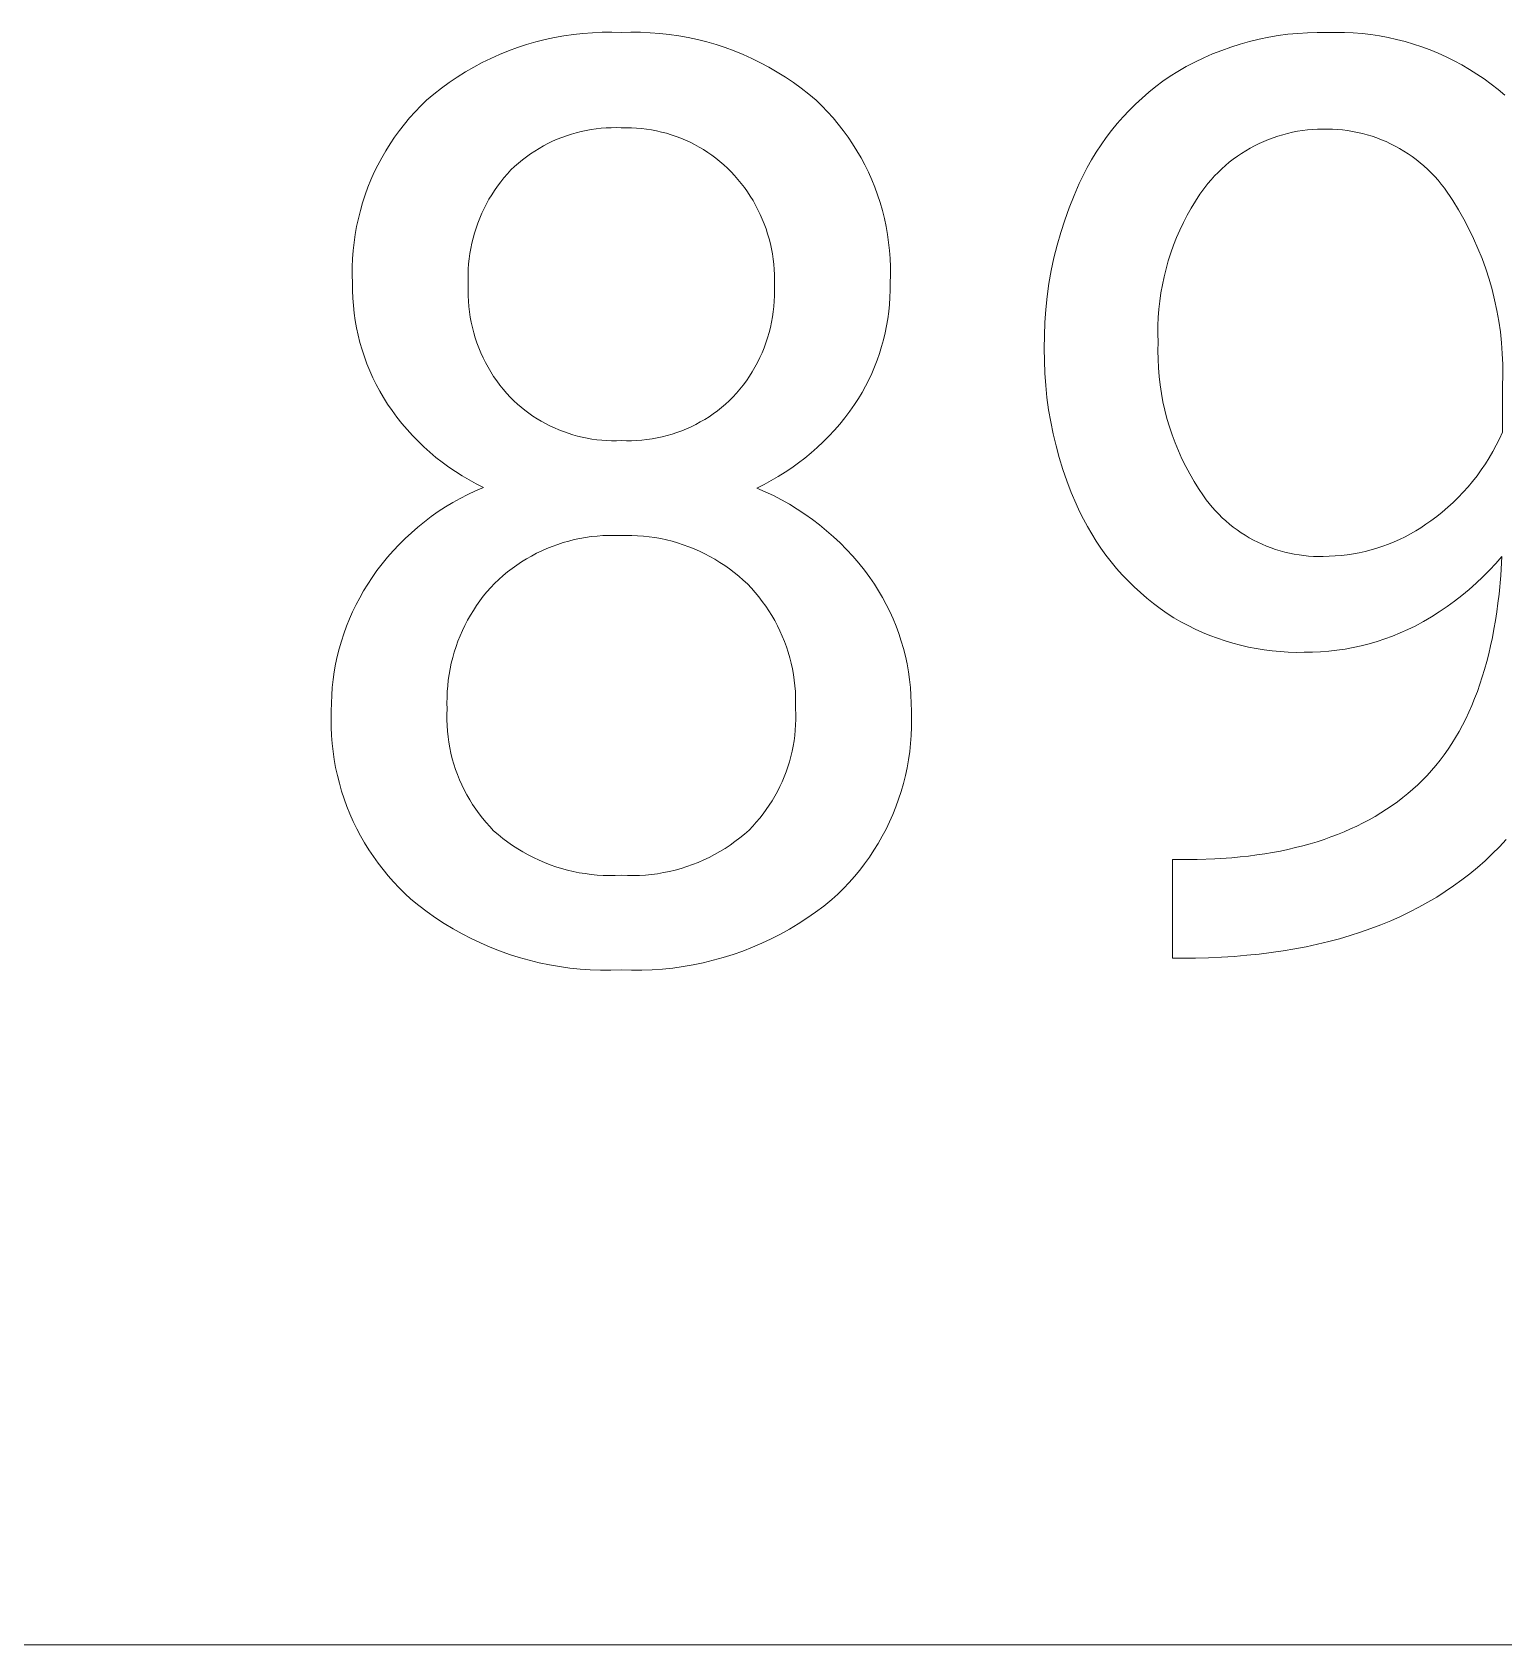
# Model space of a CAD drawing. Header units: millimetres. Extents: x 1383 to 4664, y -160 to 2132.
# Drawn here: x 4114.4 to 4164.6, y 23.5 to 78.4 of the extents above; entities that cross this region are included whole.
import ezdxf

# ---------------------------------------------------------------- set-up
doc = ezdxf.new("R2010")
doc.units = ezdxf.units.MM
doc.header["$MEASUREMENT"] = 0
doc.layers.add('Domyślny', color=7, linetype='Continuous', true_color=0x000000)

msp = doc.modelspace()

# ---------------------------------------------------------------- linework, layer by layer
at = {"layer": 'Domyślny', "color": 18, "lineweight": 15, "true_color": 0x000000}
for p, q in [((4131.279, 77.971), (4131.593, 78.062)), ((4131.593, 78.062), (4131.91, 78.142)), ((4131.91, 78.142), (4132.229, 78.211)), ((4132.229, 78.211), (4132.551, 78.269)), ((4132.551, 78.269), (4132.875, 78.316)), ((4132.875, 78.316), (4133.2, 78.352)), ((4133.2, 78.352), (4133.526, 78.376)), ((4133.526, 78.376), (4133.853, 78.389)), ((4133.853, 78.389), (4134.18, 78.391)), ((4134.18, 78.391), (4134.506, 78.381)), ((4134.506, 78.381), (4134.833, 78.39)), ((4134.833, 78.39), (4135.16, 78.388)), ((4135.16, 78.388), (4135.487, 78.375)), ((4135.487, 78.375), (4135.813, 78.351)), ((4135.813, 78.351), (4136.138, 78.315)), ((4136.138, 78.315), (4136.462, 78.268)), ((4136.462, 78.268), (4136.783, 78.21)), ((4136.783, 78.21), (4137.103, 78.141)), ((4137.103, 78.141), (4137.42, 78.06)), ((4137.42, 78.06), (4137.734, 77.969)), ((4155.268, 77.885), (4155.585, 77.986)), ((4155.585, 77.986), (4155.905, 78.075)), ((4155.905, 78.075), (4156.228, 78.153)), ((4156.228, 78.153), (4156.554, 78.22)), ((4156.554, 78.22), (4156.882, 78.275)), ((4156.882, 78.275), (4157.211, 78.32)), ((4157.211, 78.32), (4157.542, 78.352)), ((4157.542, 78.352), (4157.874, 78.373)), ((4157.874, 78.373), (4158.206, 78.383)), ((4158.206, 78.383), (4158.538, 78.381)), ((4158.538, 78.381), (4158.837, 78.387)), ((4158.837, 78.387), (4159.136, 78.384)), ((4159.136, 78.384), (4159.434, 78.37)), ((4159.434, 78.37), (4159.732, 78.345)), ((4159.732, 78.345), (4160.029, 78.311)), ((4160.029, 78.311), (4160.324, 78.266)), ((4160.324, 78.266), (4160.618, 78.212)), ((4160.618, 78.212), (4160.91, 78.147)), ((4160.91, 78.147), (4161.199, 78.072)), ((4161.199, 78.072), (4161.486, 77.987)), ((4161.486, 77.987), (4161.769, 77.893)), ((4129.766, 77.355), (4130.06, 77.499)), ((4130.06, 77.499), (4130.358, 77.633)), ((4130.358, 77.633), (4130.661, 77.756)), ((4130.661, 77.756), (4130.968, 77.869)), ((4130.968, 77.869), (4131.279, 77.971)), ((4137.734, 77.969), (4138.045, 77.867)), ((4138.045, 77.867), (4138.352, 77.755)), ((4138.352, 77.755), (4138.654, 77.631)), ((4138.654, 77.631), (4138.953, 77.498)), ((4138.953, 77.498), (4139.246, 77.354)), ((4154.042, 77.376), (4154.341, 77.519)), ((4154.341, 77.519), (4154.646, 77.652)), ((4154.646, 77.652), (4154.955, 77.774)), ((4154.955, 77.774), (4155.268, 77.885)), ((4161.769, 77.893), (4162.05, 77.789)), ((4162.05, 77.789), (4162.326, 77.675)), ((4162.326, 77.675), (4162.598, 77.552)), ((4162.598, 77.552), (4162.866, 77.419)), ((4128.918, 76.863), (4129.195, 77.037)), ((4129.195, 77.037), (4129.478, 77.201)), ((4129.478, 77.201), (4129.766, 77.355)), ((4139.246, 77.354), (4139.535, 77.2)), ((4139.535, 77.2), (4139.818, 77.036)), ((4139.818, 77.036), (4140.095, 76.862)), ((4152.953, 76.721), (4153.202, 76.894)), ((4153.202, 76.894), (4153.458, 77.059)), ((4153.458, 77.059), (4153.747, 77.223)), ((4153.747, 77.223), (4154.042, 77.376)), ((4162.866, 77.419), (4163.129, 77.278)), ((4163.129, 77.278), (4163.388, 77.127)), ((4163.388, 77.127), (4163.641, 76.968)), ((4163.641, 76.968), (4163.888, 76.8)), ((4128.125, 76.286), (4128.382, 76.487)), ((4128.382, 76.487), (4128.647, 76.68)), ((4128.647, 76.68), (4128.918, 76.863)), ((4140.095, 76.862), (4140.366, 76.679)), ((4140.366, 76.679), (4140.63, 76.487)), ((4140.63, 76.487), (4140.888, 76.286)), ((4152.243, 76.151), (4152.473, 76.35)), ((4152.473, 76.35), (4152.71, 76.54)), ((4152.71, 76.54), (4152.953, 76.721)), ((4163.888, 76.8), (4164.129, 76.624)), ((4164.129, 76.624), (4164.364, 76.44)), ((4164.364, 76.44), (4164.593, 76.247)), ((4127.483, 75.682), (4127.675, 75.882)), ((4127.675, 75.882), (4127.874, 76.075)), ((4127.874, 76.075), (4128.125, 76.286)), ((4140.888, 76.286), (4141.139, 76.075)), ((4141.139, 76.075), (4141.338, 75.883)), ((4141.338, 75.883), (4141.531, 75.683)), ((4151.804, 75.731), (4152.02, 75.945)), ((4152.02, 75.945), (4152.243, 76.151)), ((4126.95, 75.044), (4127.12, 75.263)), ((4127.12, 75.263), (4127.298, 75.476)), ((4127.298, 75.476), (4127.483, 75.682)), ((4141.531, 75.683), (4141.716, 75.477)), ((4141.716, 75.477), (4141.895, 75.264)), ((4141.895, 75.264), (4142.065, 75.046)), ((4151.204, 75.047), (4151.396, 75.282)), ((4151.396, 75.282), (4151.596, 75.51)), ((4151.596, 75.51), (4151.804, 75.731)), ((4126.632, 74.59), (4126.787, 74.82)), ((4126.787, 74.82), (4126.95, 75.044)), ((4132.319, 74.745), (4132.161, 74.676)), ((4132.479, 74.809), (4132.319, 74.745)), ((4132.641, 74.868), (4132.479, 74.809)), ((4132.805, 74.921), (4132.641, 74.868)), ((4132.971, 74.968), (4132.805, 74.921)), ((4133.138, 75.01), (4132.971, 74.968)), ((4133.306, 75.046), (4133.138, 75.01)), ((4133.476, 75.076), (4133.306, 75.046)), ((4133.647, 75.101), (4133.476, 75.076)), ((4133.818, 75.12), (4133.647, 75.101)), ((4133.99, 75.132), (4133.818, 75.12)), ((4134.162, 75.139), (4133.99, 75.132)), ((4134.334, 75.141), (4134.162, 75.139)), ((4134.506, 75.136), (4134.334, 75.141)), ((4134.679, 75.139), (4134.506, 75.136)), ((4134.852, 75.136), (4134.679, 75.139)), ((4135.024, 75.127), (4134.852, 75.136)), ((4135.196, 75.112), (4135.024, 75.127)), ((4135.368, 75.091), (4135.196, 75.112)), ((4135.538, 75.065), (4135.368, 75.091)), ((4135.708, 75.032), (4135.538, 75.065)), ((4135.876, 74.993), (4135.708, 75.032)), ((4136.043, 74.949), (4135.876, 74.993)), ((4136.208, 74.899), (4136.043, 74.949)), ((4136.371, 74.843), (4136.208, 74.899)), ((4136.533, 74.782), (4136.371, 74.843)), ((4136.692, 74.715), (4136.533, 74.782)), ((4136.849, 74.642), (4136.692, 74.715)), ((4142.065, 75.046), (4142.229, 74.821)), ((4142.229, 74.821), (4142.384, 74.591)), ((4150.845, 74.557), (4151.02, 74.805)), ((4151.02, 74.805), (4151.204, 75.047)), ((4156.544, 74.738), (4156.385, 74.672)), ((4156.704, 74.798), (4156.544, 74.738)), ((4156.867, 74.853), (4156.704, 74.798)), ((4157.032, 74.902), (4156.867, 74.853)), ((4157.198, 74.946), (4157.032, 74.902)), ((4157.365, 74.985), (4157.198, 74.946)), ((4157.534, 75.017), (4157.365, 74.985)), ((4157.704, 75.044), (4157.534, 75.017)), ((4157.874, 75.065), (4157.704, 75.044)), ((4158.045, 75.081), (4157.874, 75.065)), ((4158.217, 75.09), (4158.045, 75.081)), ((4158.388, 75.094), (4158.217, 75.09)), ((4158.56, 75.092), (4158.388, 75.094)), ((4158.731, 75.088), (4158.56, 75.092)), ((4158.902, 75.079), (4158.731, 75.088)), ((4159.072, 75.063), (4158.902, 75.079)), ((4159.242, 75.042), (4159.072, 75.063)), ((4159.411, 75.014), (4159.242, 75.042)), ((4159.578, 74.981), (4159.411, 75.014)), ((4159.745, 74.943), (4159.578, 74.981)), ((4159.91, 74.898), (4159.745, 74.943)), ((4160.074, 74.848), (4159.91, 74.898)), ((4160.236, 74.793), (4160.074, 74.848)), ((4160.395, 74.732), (4160.236, 74.793)), ((4160.553, 74.665), (4160.395, 74.732)), ((4126.346, 74.114), (4126.485, 74.355)), ((4126.485, 74.355), (4126.632, 74.59)), ((4131.273, 74.15), (4131.136, 74.046)), ((4131.413, 74.25), (4131.273, 74.15)), ((4131.557, 74.346), (4131.413, 74.25)), ((4131.704, 74.436), (4131.557, 74.346)), ((4131.854, 74.521), (4131.704, 74.436)), ((4132.006, 74.601), (4131.854, 74.521)), ((4132.161, 74.676), (4132.006, 74.601)), ((4137.003, 74.564), (4136.849, 74.642)), ((4137.154, 74.481), (4137.003, 74.564)), ((4137.302, 74.393), (4137.154, 74.481)), ((4137.448, 74.3), (4137.302, 74.393)), ((4137.589, 74.201), (4137.448, 74.3)), ((4137.728, 74.098), (4137.589, 74.201)), ((4142.384, 74.591), (4142.531, 74.356)), ((4142.531, 74.356), (4142.67, 74.116)), ((4150.521, 74.044), (4150.678, 74.304)), ((4150.678, 74.304), (4150.845, 74.557)), ((4155.488, 74.169), (4155.349, 74.068)), ((4155.63, 74.265), (4155.488, 74.169)), ((4155.775, 74.357), (4155.63, 74.265)), ((4155.924, 74.443), (4155.775, 74.357)), ((4156.075, 74.524), (4155.924, 74.443)), ((4156.229, 74.601), (4156.075, 74.524)), ((4156.385, 74.672), (4156.229, 74.601)), ((4160.708, 74.593), (4160.553, 74.665)), ((4160.861, 74.516), (4160.708, 74.593)), ((4161.011, 74.434), (4160.861, 74.516)), ((4161.158, 74.346), (4161.011, 74.434)), ((4161.302, 74.254), (4161.158, 74.346)), ((4161.442, 74.157), (4161.302, 74.254)), ((4161.58, 74.055), (4161.442, 74.157)), ((4125.981, 73.367), (4126.094, 73.62)), ((4126.094, 73.62), (4126.216, 73.869)), ((4126.216, 73.869), (4126.346, 74.114)), ((4130.748, 73.705), (4130.627, 73.573)), ((4130.873, 73.823), (4130.748, 73.705)), ((4131.003, 73.936), (4130.873, 73.823)), ((4131.136, 74.046), (4131.003, 73.936)), ((4137.863, 73.99), (4137.728, 74.098)), ((4137.993, 73.877), (4137.863, 73.99)), ((4138.12, 73.76), (4137.993, 73.877)), ((4138.243, 73.639), (4138.12, 73.76)), ((4138.364, 73.51), (4138.243, 73.639)), ((4142.67, 74.116), (4142.8, 73.871)), ((4142.8, 73.871), (4142.922, 73.622)), ((4142.922, 73.622), (4143.035, 73.368)), ((4150.233, 73.509), (4150.372, 73.779)), ((4150.372, 73.779), (4150.521, 74.044)), ((4154.829, 73.618), (4154.71, 73.496)), ((4154.954, 73.737), (4154.829, 73.618)), ((4155.082, 73.852), (4154.954, 73.737)), ((4155.213, 73.962), (4155.082, 73.852)), ((4155.349, 74.068), (4155.213, 73.962)), ((4161.713, 73.948), (4161.58, 74.055)), ((4161.843, 73.837), (4161.713, 73.948)), ((4161.969, 73.721), (4161.843, 73.837)), ((4162.091, 73.601), (4161.969, 73.721)), ((4162.209, 73.477), (4162.091, 73.601)), ((4125.782, 72.849), (4125.877, 73.11)), ((4125.877, 73.11), (4125.981, 73.367)), ((4130.291, 73.153), (4130.189, 73.006)), ((4130.398, 73.297), (4130.291, 73.153)), ((4130.51, 73.437), (4130.398, 73.297)), ((4130.627, 73.573), (4130.51, 73.437)), ((4138.48, 73.377), (4138.364, 73.51)), ((4138.592, 73.24), (4138.48, 73.377)), ((4138.699, 73.099), (4138.592, 73.24)), ((4138.802, 72.955), (4138.699, 73.099)), ((4143.035, 73.368), (4143.139, 73.111)), ((4143.139, 73.111), (4143.234, 72.851)), ((4149.924, 72.827), (4150.103, 73.235)), ((4150.103, 73.235), (4150.233, 73.509)), ((4154.375, 73.104), (4154.214, 72.874)), ((4154.482, 73.238), (4154.375, 73.104)), ((4154.594, 73.369), (4154.482, 73.238)), ((4154.71, 73.496), (4154.594, 73.369)), ((4162.323, 73.349), (4162.209, 73.477)), ((4162.432, 73.218), (4162.323, 73.349)), ((4162.536, 73.082), (4162.432, 73.218)), ((4162.636, 72.943), (4162.536, 73.082)), ((4125.619, 72.319), (4125.696, 72.586)), ((4125.696, 72.586), (4125.782, 72.849)), ((4129.912, 72.546), (4129.831, 72.386)), ((4129.999, 72.702), (4129.912, 72.546)), ((4130.092, 72.856), (4129.999, 72.702)), ((4130.189, 73.006), (4130.092, 72.856)), ((4138.899, 72.808), (4138.802, 72.955)), ((4138.992, 72.657), (4138.899, 72.808)), ((4139.079, 72.503), (4138.992, 72.657)), ((4139.161, 72.347), (4139.079, 72.503)), ((4143.234, 72.851), (4143.321, 72.587)), ((4143.321, 72.587), (4143.397, 72.32)), ((4149.758, 72.414), (4149.924, 72.827)), ((4154.06, 72.64), (4153.915, 72.4)), ((4154.214, 72.874), (4154.06, 72.64)), ((4162.731, 72.801), (4162.636, 72.943)), ((4162.821, 72.656), (4162.731, 72.801)), ((4163.015, 72.342), (4162.821, 72.656)), ((4125.493, 71.779), (4125.551, 72.05)), ((4125.551, 72.05), (4125.619, 72.319)), ((4129.684, 72.059), (4129.619, 71.892)), ((4129.755, 72.224), (4129.684, 72.059)), ((4129.831, 72.386), (4129.755, 72.224)), ((4139.238, 72.187), (4139.161, 72.347)), ((4139.309, 72.026), (4139.238, 72.187)), ((4139.375, 71.861), (4139.309, 72.026)), ((4143.397, 72.32), (4143.465, 72.051)), ((4143.465, 72.051), (4143.523, 71.78)), ((4149.47, 71.571), (4149.607, 71.995)), ((4149.607, 71.995), (4149.758, 72.414)), ((4153.777, 72.156), (4153.648, 71.907)), ((4153.915, 72.4), (4153.777, 72.156)), ((4163.199, 72.021), (4163.015, 72.342)), ((4163.371, 71.695), (4163.199, 72.021)), ((4125.404, 71.232), (4125.444, 71.506)), ((4125.444, 71.506), (4125.493, 71.779)), ((4129.506, 71.552), (4129.458, 71.38)), ((4129.56, 71.723), (4129.506, 71.552)), ((4129.619, 71.892), (4129.56, 71.723)), ((4139.436, 71.695), (4139.375, 71.861)), ((4139.49, 71.527), (4139.436, 71.695)), ((4139.539, 71.357), (4139.49, 71.527)), ((4143.523, 71.78), (4143.572, 71.507)), ((4143.572, 71.507), (4143.611, 71.232)), ((4149.348, 71.143), (4149.47, 71.571)), ((4153.416, 71.397), (4153.313, 71.137)), ((4153.528, 71.654), (4153.416, 71.397)), ((4153.648, 71.907), (4153.528, 71.654)), ((4163.532, 71.363), (4163.371, 71.695)), ((4125.354, 70.679), (4125.374, 70.956)), ((4125.374, 70.956), (4125.404, 71.232)), ((4129.35, 70.854), (4129.326, 70.676)), ((4129.38, 71.03), (4129.35, 70.854)), ((4129.416, 71.206), (4129.38, 71.03)), ((4129.458, 71.38), (4129.416, 71.206)), ((4139.583, 71.186), (4139.539, 71.357)), ((4139.62, 71.013), (4139.583, 71.186)), ((4139.652, 70.839), (4139.62, 71.013)), ((4143.611, 71.232), (4143.64, 70.956)), ((4143.64, 70.956), (4143.66, 70.68)), ((4149.241, 70.711), (4149.348, 71.143)), ((4153.219, 70.873), (4153.133, 70.606)), ((4153.313, 71.137), (4153.219, 70.873)), ((4163.681, 71.025), (4163.532, 71.363)), ((4163.819, 70.683), (4163.681, 71.025)), ((4125.342, 70.125), (4125.343, 70.402)), ((4125.343, 70.402), (4125.354, 70.679)), ((4129.295, 70.319), (4129.289, 70.14)), ((4129.307, 70.498), (4129.295, 70.319)), ((4129.326, 70.676), (4129.307, 70.498)), ((4139.678, 70.664), (4139.652, 70.839)), ((4139.698, 70.489), (4139.678, 70.664)), ((4139.712, 70.312), (4139.698, 70.489)), ((4139.72, 70.136), (4139.712, 70.312)), ((4143.66, 70.68), (4143.671, 70.402)), ((4143.671, 70.402), (4143.671, 70.125)), ((4149.148, 70.275), (4149.241, 70.711)), ((4153.057, 70.336), (4152.99, 70.064)), ((4153.133, 70.606), (4153.057, 70.336)), ((4163.945, 70.336), (4163.819, 70.683)), ((4164.059, 69.985), (4163.945, 70.336)), ((4125.351, 69.848), (4125.342, 70.125)), ((4125.352, 69.592), (4125.351, 69.848)), ((4129.289, 70.14), (4129.289, 69.961)), ((4129.289, 69.961), (4129.295, 69.782)), ((4129.295, 69.782), (4129.29, 69.6)), ((4139.718, 69.782), (4139.722, 69.959)), ((4139.723, 69.6), (4139.718, 69.782)), ((4139.722, 69.959), (4139.72, 70.136)), ((4143.671, 70.125), (4143.662, 69.848)), ((4143.662, 69.848), (4143.662, 69.604)), ((4149.009, 69.396), (4149.071, 69.837)), ((4149.071, 69.837), (4149.148, 70.275)), ((4152.932, 69.79), (4152.884, 69.514)), ((4152.99, 70.064), (4152.932, 69.79)), ((4164.16, 69.63), (4164.059, 69.985)), ((4125.362, 69.336), (4125.352, 69.592)), ((4125.381, 69.081), (4125.362, 69.336)), ((4129.29, 69.6), (4129.292, 69.417)), ((4129.292, 69.417), (4129.3, 69.235)), ((4129.3, 69.235), (4129.314, 69.053)), ((4139.7, 69.055), (4139.714, 69.236)), ((4139.714, 69.236), (4139.722, 69.418)), ((4139.722, 69.418), (4139.723, 69.6)), ((4143.654, 69.361), (4143.637, 69.118)), ((4143.662, 69.604), (4143.654, 69.361)), ((4148.962, 68.953), (4149.009, 69.396)), ((4152.845, 69.236), (4152.815, 68.957)), ((4152.884, 69.514), (4152.845, 69.236)), ((4164.25, 69.272), (4164.16, 69.63)), ((4164.327, 68.911), (4164.25, 69.272)), ((4125.408, 68.827), (4125.381, 69.081)), ((4125.445, 68.573), (4125.408, 68.827)), ((4129.314, 69.053), (4129.335, 68.872)), ((4129.335, 68.872), (4129.362, 68.692)), ((4129.362, 68.692), (4129.395, 68.513)), ((4139.621, 68.515), (4139.654, 68.694)), ((4139.654, 68.694), (4139.68, 68.874)), ((4139.68, 68.874), (4139.7, 69.055)), ((4143.613, 68.876), (4143.58, 68.635)), ((4143.637, 69.118), (4143.613, 68.876)), ((4148.93, 68.509), (4148.962, 68.953)), ((4152.795, 68.678), (4152.784, 68.398)), ((4152.815, 68.957), (4152.795, 68.678)), ((4164.392, 68.548), (4164.327, 68.911)), ((4125.49, 68.321), (4125.445, 68.573)), ((4125.544, 68.071), (4125.49, 68.321)), ((4129.395, 68.513), (4129.435, 68.335)), ((4129.435, 68.335), (4129.481, 68.158)), ((4129.481, 68.158), (4129.533, 67.983)), ((4139.487, 67.986), (4139.538, 68.161)), ((4139.538, 68.161), (4139.582, 68.337)), ((4139.582, 68.337), (4139.621, 68.515)), ((4143.491, 68.157), (4143.434, 67.92)), ((4143.539, 68.395), (4143.491, 68.157)), ((4143.58, 68.635), (4143.539, 68.395)), ((4148.914, 68.064), (4148.93, 68.509)), ((4152.784, 68.398), (4152.783, 68.117)), ((4152.783, 68.117), (4152.791, 67.837)), ((4164.444, 68.182), (4164.392, 68.548)), ((4164.483, 67.815), (4164.444, 68.182)), ((4125.606, 67.823), (4125.544, 68.071)), ((4125.677, 67.577), (4125.606, 67.823)), ((4125.757, 67.334), (4125.677, 67.577)), ((4129.533, 67.983), (4129.591, 67.81)), ((4129.591, 67.81), (4129.654, 67.639)), ((4129.654, 67.639), (4129.724, 67.471)), ((4139.298, 67.474), (4139.367, 67.643)), ((4139.367, 67.643), (4139.43, 67.814)), ((4139.43, 67.814), (4139.487, 67.986)), ((4143.37, 67.685), (4143.297, 67.453)), ((4143.434, 67.92), (4143.37, 67.685)), ((4148.912, 67.619), (4148.914, 68.064)), ((4148.914, 67.2), (4148.912, 67.619)), ((4152.791, 67.837), (4152.784, 67.545)), ((4164.51, 67.447), (4164.483, 67.815)), ((4125.845, 67.094), (4125.757, 67.334)), ((4125.941, 66.857), (4125.845, 67.094)), ((4129.724, 67.471), (4129.8, 67.305)), ((4129.8, 67.305), (4129.881, 67.142)), ((4129.881, 67.142), (4129.968, 66.982)), ((4139.057, 66.985), (4139.143, 67.145)), ((4139.143, 67.145), (4139.223, 67.308)), ((4139.223, 67.308), (4139.298, 67.474)), ((4143.217, 67.223), (4143.13, 66.996)), ((4143.297, 67.453), (4143.217, 67.223)), ((4148.93, 66.782), (4148.914, 67.2)), ((4152.784, 67.545), (4152.788, 67.253)), ((4152.788, 67.253), (4152.801, 66.961)), ((4164.524, 67.078), (4164.51, 67.447)), ((4164.526, 66.709), (4164.524, 67.078)), ((4126.045, 66.623), (4125.941, 66.857)), ((4126.158, 66.393), (4126.045, 66.623)), ((4129.968, 66.982), (4130.061, 66.825)), ((4130.061, 66.825), (4130.159, 66.671)), ((4130.159, 66.671), (4130.262, 66.52)), ((4130.262, 66.52), (4130.371, 66.374)), ((4138.66, 66.376), (4138.767, 66.523)), ((4138.767, 66.523), (4138.869, 66.673)), ((4138.869, 66.673), (4138.966, 66.827)), ((4138.966, 66.827), (4139.057, 66.985)), ((4142.932, 66.551), (4142.822, 66.334)), ((4143.035, 66.772), (4142.932, 66.551)), ((4143.13, 66.996), (4143.035, 66.772)), ((4148.96, 66.365), (4148.93, 66.782)), ((4152.801, 66.961), (4152.824, 66.669)), ((4152.824, 66.669), (4152.858, 66.379)), ((4164.515, 66.34), (4164.526, 66.709)), ((4126.278, 66.167), (4126.158, 66.393)), ((4126.406, 65.946), (4126.278, 66.167)), ((4126.541, 65.729), (4126.406, 65.946)), ((4130.371, 66.374), (4130.484, 66.231)), ((4130.484, 66.231), (4130.603, 66.092)), ((4130.603, 66.092), (4130.726, 65.958)), ((4130.726, 65.958), (4130.846, 65.841)), ((4138.183, 65.836), (4138.309, 65.958)), ((4138.309, 65.958), (4138.431, 66.093)), ((4138.431, 66.093), (4138.548, 66.232)), ((4138.548, 66.232), (4138.66, 66.376)), ((4142.581, 65.912), (4142.45, 65.707)), ((4142.705, 66.121), (4142.581, 65.912)), ((4142.822, 66.334), (4142.705, 66.121)), ((4149.003, 65.949), (4148.96, 66.365)), ((4149.06, 65.534), (4149.003, 65.949)), ((4152.858, 66.379), (4152.901, 66.09)), ((4152.901, 66.09), (4152.954, 65.803)), ((4164.515, 64.767), (4164.515, 66.34)), ((4126.697, 65.503), (4126.541, 65.729)), ((4126.86, 65.283), (4126.697, 65.503)), ((4130.846, 65.841), (4130.969, 65.728)), ((4130.969, 65.728), (4131.096, 65.619)), ((4131.096, 65.619), (4131.226, 65.515)), ((4131.226, 65.515), (4131.36, 65.415)), ((4131.36, 65.415), (4131.498, 65.32)), ((4137.495, 65.297), (4137.64, 65.396)), ((4137.64, 65.396), (4137.782, 65.499)), ((4137.782, 65.499), (4137.919, 65.607)), ((4137.919, 65.607), (4138.053, 65.719)), ((4138.053, 65.719), (4138.183, 65.836)), ((4142.289, 65.481), (4142.122, 65.261)), ((4142.45, 65.707), (4142.289, 65.481)), ((4149.13, 65.122), (4149.06, 65.534)), ((4152.954, 65.803), (4153.017, 65.517)), ((4153.017, 65.517), (4153.09, 65.234)), ((4127.03, 65.069), (4126.86, 65.283)), ((4127.208, 64.86), (4127.03, 65.069)), ((4127.392, 64.658), (4127.208, 64.86)), ((4131.498, 65.32), (4131.638, 65.229)), ((4131.638, 65.229), (4131.782, 65.143)), ((4131.782, 65.143), (4131.928, 65.062)), ((4131.928, 65.062), (4132.077, 64.986)), ((4132.077, 64.986), (4132.228, 64.915)), ((4132.228, 64.915), (4132.382, 64.849)), ((4132.382, 64.849), (4132.537, 64.788)), ((4136.399, 64.759), (4136.563, 64.819)), ((4136.563, 64.819), (4136.725, 64.885)), ((4136.725, 64.885), (4136.885, 64.957)), ((4136.885, 64.957), (4137.042, 65.034)), ((4137.042, 65.034), (4137.196, 65.117)), ((4137.196, 65.117), (4137.347, 65.204)), ((4137.347, 65.204), (4137.495, 65.297)), ((4141.765, 64.837), (4141.577, 64.634)), ((4141.947, 65.046), (4141.765, 64.837)), ((4142.122, 65.261), (4141.947, 65.046)), ((4149.214, 64.712), (4149.13, 65.122)), ((4153.09, 65.234), (4153.173, 64.954)), ((4153.173, 64.954), (4153.265, 64.676)), ((4127.583, 64.461), (4127.392, 64.658)), ((4127.78, 64.271), (4127.583, 64.461)), ((4127.984, 64.088), (4127.78, 64.271)), ((4132.537, 64.788), (4132.695, 64.733)), ((4132.695, 64.733), (4132.854, 64.682)), ((4132.854, 64.682), (4133.016, 64.638)), ((4133.016, 64.638), (4133.178, 64.598)), ((4133.178, 64.598), (4133.342, 64.564)), ((4133.342, 64.564), (4133.506, 64.536)), ((4133.506, 64.536), (4133.672, 64.513)), ((4133.672, 64.513), (4133.838, 64.496)), ((4133.838, 64.496), (4134.005, 64.484)), ((4134.005, 64.484), (4134.172, 64.478)), ((4134.172, 64.478), (4134.339, 64.478)), ((4134.339, 64.478), (4134.506, 64.483)), ((4134.506, 64.483), (4134.681, 64.478)), ((4134.681, 64.478), (4134.856, 64.479)), ((4134.856, 64.479), (4135.031, 64.486)), ((4135.031, 64.486), (4135.205, 64.499)), ((4135.205, 64.499), (4135.379, 64.518)), ((4135.379, 64.518), (4135.552, 64.544)), ((4135.552, 64.544), (4135.725, 64.575)), ((4135.725, 64.575), (4135.895, 64.612)), ((4135.895, 64.612), (4136.065, 64.655)), ((4136.065, 64.655), (4136.233, 64.704)), ((4136.233, 64.704), (4136.399, 64.759)), ((4141.382, 64.438), (4141.18, 64.248)), ((4141.577, 64.634), (4141.382, 64.438)), ((4149.311, 64.305), (4149.214, 64.712)), ((4149.422, 63.902), (4149.311, 64.305)), ((4153.265, 64.676), (4153.366, 64.402)), ((4153.366, 64.402), (4153.477, 64.132)), ((4164.187, 64.108), (4164.304, 64.324)), ((4164.304, 64.324), (4164.413, 64.544)), ((4164.413, 64.544), (4164.515, 64.767)), ((4128.193, 63.912), (4127.984, 64.088)), ((4128.409, 63.743), (4128.193, 63.912)), ((4128.63, 63.581), (4128.409, 63.743)), ((4140.539, 63.72), (4140.314, 63.558)), ((4140.759, 63.889), (4140.539, 63.72)), ((4140.972, 64.065), (4140.759, 63.889)), ((4141.18, 64.248), (4140.972, 64.065)), ((4149.545, 63.502), (4149.422, 63.902)), ((4153.477, 64.132), (4153.597, 63.865)), ((4153.597, 63.865), (4153.727, 63.603)), ((4163.933, 63.689), (4164.064, 63.897)), ((4164.064, 63.897), (4164.187, 64.108)), ((4128.856, 63.427), (4128.63, 63.581)), ((4129.087, 63.28), (4128.856, 63.427)), ((4129.323, 63.141), (4129.087, 63.28)), ((4139.849, 63.258), (4139.61, 63.119)), ((4140.084, 63.404), (4139.849, 63.258)), ((4140.314, 63.558), (4140.084, 63.404)), ((4149.682, 63.107), (4149.545, 63.502)), ((4153.727, 63.603), (4153.865, 63.346)), ((4153.865, 63.346), (4154.012, 63.093)), ((4163.5, 63.094), (4163.651, 63.288)), ((4163.651, 63.288), (4163.796, 63.486)), ((4163.796, 63.486), (4163.933, 63.689)), ((4129.019, 62.515), (4129.278, 62.648)), ((4129.278, 62.648), (4129.541, 62.772)), ((4129.564, 63.011), (4129.323, 63.141)), ((4129.541, 62.772), (4129.808, 62.888)), ((4129.808, 62.888), (4129.564, 63.011)), ((4139.366, 62.988), (4139.117, 62.866)), ((4139.117, 62.866), (4139.403, 62.743)), ((4139.61, 63.119), (4139.366, 62.988)), ((4139.403, 62.743), (4139.684, 62.609)), ((4139.684, 62.609), (4139.961, 62.466)), ((4149.832, 62.716), (4149.682, 63.107)), ((4149.994, 62.331), (4149.832, 62.716)), ((4154.012, 63.093), (4154.168, 62.846)), ((4154.168, 62.846), (4154.332, 62.604)), ((4163.01, 62.546), (4163.18, 62.724)), ((4163.18, 62.724), (4163.343, 62.906)), ((4163.343, 62.906), (4163.5, 63.094)), ((4128.035, 61.895), (4128.273, 62.063)), ((4128.273, 62.063), (4128.516, 62.222)), ((4128.516, 62.222), (4128.765, 62.373)), ((4128.765, 62.373), (4129.019, 62.515)), ((4139.961, 62.466), (4140.232, 62.314)), ((4140.232, 62.314), (4140.498, 62.152)), ((4140.498, 62.152), (4140.758, 61.981)), ((4150.114, 62.067), (4149.994, 62.331)), ((4150.243, 61.808), (4150.114, 62.067)), ((4154.332, 62.604), (4154.428, 62.471)), ((4154.428, 62.471), (4154.528, 62.341)), ((4154.528, 62.341), (4154.633, 62.214)), ((4154.633, 62.214), (4154.742, 62.092)), ((4154.742, 62.092), (4154.855, 61.973)), ((4162.467, 62.051), (4162.653, 62.21)), ((4162.653, 62.21), (4162.834, 62.375)), ((4162.834, 62.375), (4163.01, 62.546)), ((4127.356, 61.346), (4127.576, 61.537)), ((4127.576, 61.537), (4127.802, 61.72)), ((4127.802, 61.72), (4128.035, 61.895)), ((4140.758, 61.981), (4141.012, 61.801)), ((4141.012, 61.801), (4141.259, 61.612)), ((4141.259, 61.612), (4141.5, 61.415)), ((4150.381, 61.553), (4150.243, 61.808)), ((4150.526, 61.303), (4150.381, 61.553)), ((4154.855, 61.973), (4154.972, 61.858)), ((4154.972, 61.858), (4155.093, 61.747)), ((4155.093, 61.747), (4155.218, 61.64)), ((4155.218, 61.64), (4155.346, 61.537)), ((4155.346, 61.537), (4155.478, 61.439)), ((4161.562, 61.407), (4161.738, 61.516)), ((4161.738, 61.516), (4161.91, 61.631)), ((4161.91, 61.631), (4162.078, 61.752)), ((4162.078, 61.752), (4162.275, 61.898)), ((4162.275, 61.898), (4162.467, 62.051)), ((4126.937, 60.943), (4127.143, 61.148)), ((4127.143, 61.148), (4127.356, 61.346)), ((4132.528, 61.008), (4132.341, 60.947)), ((4132.716, 61.062), (4132.528, 61.008)), ((4132.906, 61.109), (4132.716, 61.062)), ((4133.098, 61.15), (4132.906, 61.109)), ((4133.291, 61.184), (4133.098, 61.15)), ((4133.485, 61.211), (4133.291, 61.184)), ((4133.68, 61.232), (4133.485, 61.211)), ((4133.875, 61.247), (4133.68, 61.232)), ((4134.071, 61.254), (4133.875, 61.247)), ((4134.267, 61.255), (4134.071, 61.254)), ((4134.463, 61.249), (4134.267, 61.255)), ((4134.661, 61.254), (4134.463, 61.249)), ((4134.86, 61.252), (4134.661, 61.254)), ((4135.059, 61.243), (4134.86, 61.252)), ((4135.257, 61.228), (4135.059, 61.243)), ((4135.454, 61.206), (4135.257, 61.228)), ((4135.651, 61.178), (4135.454, 61.206)), ((4135.847, 61.143), (4135.651, 61.178)), ((4136.041, 61.101), (4135.847, 61.143)), ((4136.234, 61.053), (4136.041, 61.101)), ((4136.425, 60.998), (4136.234, 61.053)), ((4136.614, 60.937), (4136.425, 60.998)), ((4141.5, 61.415), (4141.734, 61.21)), ((4141.734, 61.21), (4141.96, 60.996)), ((4141.96, 60.996), (4142.179, 60.775)), ((4150.68, 61.058), (4150.526, 61.303)), ((4150.842, 60.818), (4150.68, 61.058)), ((4155.478, 61.439), (4155.613, 61.346)), ((4155.613, 61.346), (4155.751, 61.257)), ((4155.751, 61.257), (4155.892, 61.173)), ((4155.892, 61.173), (4156.036, 61.094)), ((4156.036, 61.094), (4156.182, 61.02)), ((4156.182, 61.02), (4156.331, 60.951)), ((4160.632, 60.955), (4160.824, 61.033)), ((4160.824, 61.033), (4161.013, 61.117)), ((4161.013, 61.117), (4161.199, 61.208)), ((4161.199, 61.208), (4161.382, 61.304)), ((4161.382, 61.304), (4161.562, 61.407)), ((4126.362, 60.286), (4126.546, 60.512)), ((4126.546, 60.512), (4126.738, 60.731)), ((4126.738, 60.731), (4126.937, 60.943)), ((4131.276, 60.455), (4131.109, 60.352)), ((4131.446, 60.552), (4131.276, 60.455)), ((4131.619, 60.644), (4131.446, 60.552)), ((4131.796, 60.729), (4131.619, 60.644)), ((4131.975, 60.808), (4131.796, 60.729)), ((4132.157, 60.881), (4131.975, 60.808)), ((4132.341, 60.947), (4132.157, 60.881)), ((4136.801, 60.869), (4136.614, 60.937)), ((4136.985, 60.795), (4136.801, 60.869)), ((4137.167, 60.715), (4136.985, 60.795)), ((4137.347, 60.629), (4137.167, 60.715)), ((4137.523, 60.537), (4137.347, 60.629)), ((4137.696, 60.439), (4137.523, 60.537)), ((4137.865, 60.336), (4137.696, 60.439)), ((4142.179, 60.775), (4142.39, 60.546)), ((4142.39, 60.546), (4142.593, 60.31)), ((4151.012, 60.584), (4150.842, 60.818)), ((4151.19, 60.355), (4151.012, 60.584)), ((4156.331, 60.951), (4156.482, 60.887)), ((4156.482, 60.887), (4156.635, 60.828)), ((4156.635, 60.828), (4156.79, 60.774)), ((4156.79, 60.774), (4156.947, 60.726)), ((4156.947, 60.726), (4157.106, 60.683)), ((4157.106, 60.683), (4157.266, 60.646)), ((4157.266, 60.646), (4157.427, 60.614)), ((4157.427, 60.614), (4157.589, 60.587)), ((4157.589, 60.587), (4157.751, 60.566)), ((4157.751, 60.566), (4157.915, 60.551)), ((4157.915, 60.551), (4158.079, 60.541)), ((4158.079, 60.541), (4158.243, 60.537)), ((4158.243, 60.537), (4158.407, 60.539)), ((4158.407, 60.539), (4158.614, 60.542)), ((4158.614, 60.542), (4158.821, 60.553)), ((4158.821, 60.553), (4159.027, 60.57)), ((4159.027, 60.57), (4159.232, 60.594)), ((4159.232, 60.594), (4159.437, 60.625)), ((4159.437, 60.625), (4159.641, 60.663)), ((4159.641, 60.663), (4159.843, 60.708)), ((4159.843, 60.708), (4160.043, 60.76)), ((4160.043, 60.76), (4160.242, 60.818)), ((4160.242, 60.818), (4160.438, 60.883)), ((4160.438, 60.883), (4160.632, 60.955)), ((4164.493, 60.539), (4164.285, 60.299)), ((4164.455, 59.886), (4164.493, 60.539)), ((4126.017, 59.818), (4126.185, 60.055)), ((4126.185, 60.055), (4126.362, 60.286)), ((4130.48, 59.886), (4130.333, 59.756)), ((4130.631, 60.01), (4130.48, 59.886)), ((4130.786, 60.13), (4130.631, 60.01)), ((4130.946, 60.244), (4130.786, 60.13)), ((4131.109, 60.352), (4130.946, 60.244)), ((4138.031, 60.226), (4137.865, 60.336)), ((4138.193, 60.111), (4138.031, 60.226)), ((4138.351, 59.991), (4138.193, 60.111)), ((4138.505, 59.866), (4138.351, 59.991)), ((4138.655, 59.735), (4138.505, 59.866)), ((4142.593, 60.31), (4142.788, 60.067)), ((4142.788, 60.067), (4142.974, 59.818)), ((4151.374, 60.132), (4151.19, 60.355)), ((4151.567, 59.916), (4151.374, 60.132)), ((4151.766, 59.706), (4151.567, 59.916)), ((4164.069, 60.066), (4163.846, 59.84)), ((4164.285, 60.299), (4164.069, 60.066)), ((4164.398, 59.255), (4164.455, 59.886)), ((4125.596, 59.133), (4125.728, 59.366)), ((4125.728, 59.366), (4125.869, 59.594)), ((4125.869, 59.594), (4126.017, 59.818)), ((4129.929, 59.33), (4129.805, 59.179)), ((4130.057, 59.478), (4129.929, 59.33)), ((4130.191, 59.621), (4130.057, 59.478)), ((4130.333, 59.756), (4130.191, 59.621)), ((4138.8, 59.599), (4138.655, 59.735)), ((4138.935, 59.458), (4138.8, 59.599)), ((4139.065, 59.312), (4138.935, 59.458)), ((4142.974, 59.818), (4143.125, 59.595)), ((4143.125, 59.595), (4143.269, 59.368)), ((4143.269, 59.368), (4143.404, 59.136)), ((4151.972, 59.502), (4151.766, 59.706)), ((4152.185, 59.306), (4151.972, 59.502)), ((4163.379, 59.411), (4163.134, 59.208)), ((4163.616, 59.622), (4163.379, 59.411)), ((4163.846, 59.84), (4163.616, 59.622)), ((4125.355, 58.654), (4125.471, 58.895)), ((4125.471, 58.895), (4125.596, 59.133)), ((4129.574, 58.863), (4129.467, 58.699)), ((4129.687, 59.023), (4129.574, 58.863)), ((4129.805, 59.179), (4129.687, 59.023)), ((4139.189, 59.161), (4139.065, 59.312)), ((4139.308, 59.007), (4139.189, 59.161)), ((4139.423, 58.849), (4139.308, 59.007)), ((4139.531, 58.686), (4139.423, 58.849)), ((4143.404, 59.136), (4143.531, 58.899)), ((4143.531, 58.899), (4143.65, 58.658)), ((4152.404, 59.117), (4152.185, 59.306)), ((4152.629, 58.935), (4152.404, 59.117)), ((4152.86, 58.761), (4152.629, 58.935)), ((4162.627, 58.827), (4162.364, 58.649)), ((4162.884, 59.013), (4162.627, 58.827)), ((4163.134, 59.208), (4162.884, 59.013)), ((4164.322, 58.647), (4164.362, 58.948)), ((4164.362, 58.948), (4164.398, 59.255)), ((4125.147, 58.159), (4125.247, 58.408)), ((4125.247, 58.408), (4125.355, 58.654)), ((4129.269, 58.362), (4129.179, 58.189)), ((4129.365, 58.532), (4129.269, 58.362)), ((4129.467, 58.699), (4129.365, 58.532)), ((4139.634, 58.521), (4139.531, 58.686)), ((4139.731, 58.351), (4139.634, 58.521)), ((4139.823, 58.179), (4139.731, 58.351)), ((4143.65, 58.658), (4143.76, 58.413)), ((4143.76, 58.413), (4143.862, 58.164)), ((4153.097, 58.594), (4152.86, 58.761)), ((4153.329, 58.449), (4153.097, 58.594)), ((4153.566, 58.312), (4153.329, 58.449)), ((4153.807, 58.183), (4153.566, 58.312)), ((4161.822, 58.319), (4161.543, 58.168)), ((4162.096, 58.48), (4161.822, 58.319)), ((4162.364, 58.649), (4162.096, 58.48)), ((4164.227, 58.06), (4164.277, 58.351)), ((4164.277, 58.351), (4164.322, 58.647)), ((4124.973, 57.652), (4125.056, 57.907)), ((4125.056, 57.907), (4125.147, 58.159)), ((4129.016, 57.833), (4128.943, 57.651)), ((4129.094, 58.012), (4129.016, 57.833)), ((4129.179, 58.189), (4129.094, 58.012)), ((4139.908, 58.003), (4139.823, 58.179)), ((4139.988, 57.825), (4139.908, 58.003)), ((4140.061, 57.644), (4139.988, 57.825)), ((4143.862, 58.164), (4143.954, 57.912)), ((4143.954, 57.912), (4144.039, 57.657)), ((4154.052, 58.063), (4153.807, 58.183)), ((4154.301, 57.95), (4154.052, 58.063)), ((4154.554, 57.845), (4154.301, 57.95)), ((4154.81, 57.749), (4154.554, 57.845)), ((4155.069, 57.662), (4154.81, 57.749)), ((4160.513, 57.727), (4160.247, 57.64)), ((4160.776, 57.824), (4160.513, 57.727)), ((4161.035, 57.93), (4160.776, 57.824)), ((4161.291, 58.045), (4161.035, 57.93)), ((4161.543, 58.168), (4161.291, 58.045)), ((4164.113, 57.496), (4164.172, 57.775)), ((4164.172, 57.775), (4164.227, 58.06)), ((4124.778, 56.872), (4124.834, 57.134)), ((4124.834, 57.134), (4124.899, 57.394)), ((4124.899, 57.394), (4124.973, 57.652)), ((4128.817, 57.281), (4128.764, 57.093)), ((4128.877, 57.467), (4128.817, 57.281)), ((4128.943, 57.651), (4128.877, 57.467)), ((4140.128, 57.461), (4140.061, 57.644)), ((4140.189, 57.275), (4140.128, 57.461)), ((4140.243, 57.088), (4140.189, 57.275)), ((4144.039, 57.657), (4144.114, 57.399)), ((4144.114, 57.399), (4144.18, 57.138)), ((4144.18, 57.138), (4144.237, 56.875)), ((4155.331, 57.583), (4155.069, 57.662)), ((4155.595, 57.513), (4155.331, 57.583)), ((4155.861, 57.451), (4155.595, 57.513)), ((4156.129, 57.399), (4155.861, 57.451)), ((4156.399, 57.355), (4156.129, 57.399)), ((4156.671, 57.32), (4156.399, 57.355)), ((4156.943, 57.295), (4156.671, 57.32)), ((4157.216, 57.278), (4156.943, 57.295)), ((4157.489, 57.27), (4157.216, 57.278)), ((4157.762, 57.272), (4157.489, 57.27)), ((4158.043, 57.275), (4157.762, 57.272)), ((4158.322, 57.287), (4158.043, 57.275)), ((4158.602, 57.309), (4158.322, 57.287)), ((4158.88, 57.34), (4158.602, 57.309)), ((4159.157, 57.381), (4158.88, 57.34)), ((4159.433, 57.432), (4159.157, 57.381)), ((4159.707, 57.492), (4159.433, 57.432)), ((4159.978, 57.561), (4159.707, 57.492)), ((4160.247, 57.64), (4159.978, 57.561)), ((4163.981, 56.954), (4164.049, 57.222)), ((4164.049, 57.222), (4164.113, 57.496)), ((4124.692, 56.342), (4124.73, 56.608)), ((4124.73, 56.608), (4124.778, 56.872)), ((4128.676, 56.711), (4128.641, 56.519)), ((4128.716, 56.903), (4128.676, 56.711)), ((4128.764, 57.093), (4128.716, 56.903)), ((4140.291, 56.899), (4140.243, 57.088)), ((4140.333, 56.708), (4140.291, 56.899)), ((4140.368, 56.516), (4140.333, 56.708)), ((4144.237, 56.875), (4144.284, 56.611)), ((4144.284, 56.611), (4144.323, 56.345)), ((4163.83, 56.434), (4163.908, 56.691)), ((4163.908, 56.691), (4163.981, 56.954)), ((4124.642, 55.809), (4124.663, 56.076)), ((4124.663, 56.076), (4124.692, 56.342)), ((4128.593, 56.131), (4128.578, 55.936)), ((4128.614, 56.325), (4128.593, 56.131)), ((4128.641, 56.519), (4128.614, 56.325)), ((4140.396, 56.323), (4140.368, 56.516)), ((4140.418, 56.129), (4140.396, 56.323)), ((4140.434, 55.934), (4140.418, 56.129)), ((4144.323, 56.345), (4144.352, 56.078)), ((4144.352, 56.078), (4144.372, 55.81)), ((4163.66, 55.936), (4163.747, 56.182)), ((4163.747, 56.182), (4163.83, 56.434)), ((4124.629, 55.272), (4124.631, 55.541)), ((4124.631, 55.541), (4124.642, 55.809)), ((4128.57, 55.74), (4128.568, 55.544)), ((4128.568, 55.544), (4128.574, 55.349)), ((4128.578, 55.936), (4128.57, 55.74)), ((4140.442, 55.739), (4140.434, 55.934)), ((4140.439, 55.349), (4140.444, 55.544)), ((4140.444, 55.544), (4140.442, 55.739)), ((4144.372, 55.81), (4144.382, 55.541)), ((4144.382, 55.541), (4144.384, 55.272)), ((4163.471, 55.461), (4163.568, 55.696)), ((4163.568, 55.696), (4163.66, 55.936)), ((4124.623, 54.996), (4124.629, 55.272)), ((4124.625, 54.72), (4124.623, 54.996)), ((4128.574, 55.349), (4128.567, 55.158)), ((4128.567, 55.158), (4128.567, 54.968)), ((4128.567, 54.968), (4128.574, 54.777)), ((4140.446, 55.167), (4140.439, 55.349)), ((4140.441, 54.802), (4140.447, 54.985)), ((4140.447, 54.985), (4140.446, 55.167)), ((4144.384, 55.272), (4144.391, 54.995)), ((4144.391, 54.995), (4144.389, 54.718)), ((4163.153, 54.79), (4163.264, 55.008)), ((4163.264, 55.008), (4163.37, 55.231)), ((4163.37, 55.231), (4163.471, 55.461)), ((4124.637, 54.444), (4124.625, 54.72)), ((4124.658, 54.168), (4124.637, 54.444)), ((4128.574, 54.777), (4128.587, 54.587)), ((4128.587, 54.587), (4128.607, 54.398)), ((4128.607, 54.398), (4128.633, 54.209)), ((4140.388, 54.258), (4140.412, 54.439)), ((4140.412, 54.439), (4140.43, 54.62)), ((4140.43, 54.62), (4140.441, 54.802)), ((4144.378, 54.441), (4144.357, 54.165)), ((4144.389, 54.718), (4144.378, 54.441)), ((4162.918, 54.37), (4163.038, 54.577)), ((4163.038, 54.577), (4163.153, 54.79)), ((4124.689, 53.894), (4124.658, 54.168)), ((4124.729, 53.62), (4124.689, 53.894)), ((4128.633, 54.209), (4128.666, 54.021)), ((4128.666, 54.021), (4128.705, 53.835)), ((4128.705, 53.835), (4128.751, 53.649)), ((4140.281, 53.722), (4140.323, 53.9)), ((4140.323, 53.9), (4140.359, 54.079)), ((4140.359, 54.079), (4140.388, 54.258)), ((4144.327, 53.889), (4144.288, 53.615)), ((4144.357, 54.165), (4144.327, 53.889)), ((4162.53, 53.783), (4162.664, 53.973)), ((4162.664, 53.973), (4162.793, 54.169)), ((4162.793, 54.169), (4162.918, 54.37)), ((4124.778, 53.349), (4124.729, 53.62)), ((4124.837, 53.078), (4124.778, 53.349)), ((4128.751, 53.649), (4128.804, 53.466)), ((4128.804, 53.466), (4128.862, 53.285)), ((4128.862, 53.285), (4128.927, 53.106)), ((4140.12, 53.2), (4140.179, 53.372)), ((4140.179, 53.372), (4140.233, 53.547)), ((4140.233, 53.547), (4140.281, 53.722)), ((4144.239, 53.342), (4144.181, 53.071)), ((4144.288, 53.615), (4144.239, 53.342)), ((4162.101, 53.246), (4162.249, 53.419)), ((4162.249, 53.419), (4162.392, 53.598)), ((4162.392, 53.598), (4162.53, 53.783)), ((4124.904, 52.811), (4124.837, 53.078)), ((4124.981, 52.545), (4124.904, 52.811)), ((4128.927, 53.106), (4128.998, 52.929)), ((4128.998, 52.929), (4129.075, 52.754)), ((4129.075, 52.754), (4129.158, 52.583)), ((4139.907, 52.697), (4139.984, 52.862)), ((4139.984, 52.862), (4140.055, 53.03)), ((4140.055, 53.03), (4140.12, 53.2)), ((4144.113, 52.802), (4144.037, 52.536)), ((4144.181, 53.071), (4144.113, 52.802)), ((4161.464, 52.609), (4161.63, 52.759)), ((4161.63, 52.759), (4161.792, 52.916)), ((4161.792, 52.916), (4161.949, 53.078)), ((4161.949, 53.078), (4162.101, 53.246)), ((4125.067, 52.282), (4124.981, 52.545)), ((4125.161, 52.023), (4125.067, 52.282)), ((4129.158, 52.583), (4129.247, 52.414)), ((4129.247, 52.414), (4129.342, 52.249)), ((4129.342, 52.249), (4129.443, 52.087)), ((4139.547, 52.064), (4139.645, 52.217)), ((4139.645, 52.217), (4139.737, 52.374)), ((4139.737, 52.374), (4139.825, 52.534)), ((4139.825, 52.534), (4139.907, 52.697)), ((4143.951, 52.272), (4143.857, 52.012)), ((4144.037, 52.536), (4143.951, 52.272)), ((4160.755, 52.053), (4160.939, 52.185)), ((4160.939, 52.185), (4161.119, 52.322)), ((4161.119, 52.322), (4161.294, 52.463)), ((4161.294, 52.463), (4161.464, 52.609)), ((4125.265, 51.767), (4125.161, 52.023)), ((4125.377, 51.514), (4125.265, 51.767)), ((4129.443, 52.087), (4129.549, 51.929)), ((4129.549, 51.929), (4129.66, 51.774)), ((4129.66, 51.774), (4129.777, 51.623)), ((4139.222, 51.624), (4139.335, 51.767)), ((4139.335, 51.767), (4139.443, 51.913)), ((4139.443, 51.913), (4139.547, 52.064)), ((4143.754, 51.754), (4143.642, 51.501)), ((4143.857, 52.012), (4143.754, 51.754)), ((4159.976, 51.57), (4160.178, 51.684)), ((4160.178, 51.684), (4160.375, 51.803)), ((4160.375, 51.803), (4160.567, 51.926)), ((4160.567, 51.926), (4160.755, 52.053)), ((4125.497, 51.265), (4125.377, 51.514)), ((4125.626, 51.021), (4125.497, 51.265)), ((4129.777, 51.623), (4129.899, 51.477)), ((4129.899, 51.477), (4130.026, 51.335)), ((4130.026, 51.335), (4130.158, 51.197)), ((4130.158, 51.197), (4130.313, 51.063)), ((4138.541, 50.952), (4138.701, 51.083)), ((4138.701, 51.083), (4138.855, 51.219)), ((4138.855, 51.219), (4138.982, 51.35)), ((4138.982, 51.35), (4139.104, 51.485)), ((4139.104, 51.485), (4139.222, 51.624)), ((4143.521, 51.251), (4143.392, 51.006)), ((4143.642, 51.501), (4143.521, 51.251)), ((4158.902, 51.069), (4159.126, 51.16)), ((4159.126, 51.16), (4159.345, 51.256)), ((4159.345, 51.256), (4159.56, 51.356)), ((4159.56, 51.356), (4159.77, 51.461)), ((4159.77, 51.461), (4159.976, 51.57)), ((4125.763, 50.781), (4125.626, 51.021)), ((4125.908, 50.546), (4125.763, 50.781)), ((4126.062, 50.316), (4125.908, 50.546)), ((4130.313, 51.063), (4130.473, 50.934)), ((4130.473, 50.934), (4130.638, 50.81)), ((4130.638, 50.81), (4130.806, 50.692)), ((4130.806, 50.692), (4130.979, 50.581)), ((4130.979, 50.581), (4131.155, 50.475)), ((4137.863, 50.486), (4138.038, 50.593)), ((4138.038, 50.593), (4138.21, 50.707)), ((4138.21, 50.707), (4138.378, 50.826)), ((4138.378, 50.826), (4138.541, 50.952)), ((4143.109, 50.53), (4142.955, 50.299)), ((4143.254, 50.765), (4143.109, 50.53)), ((4143.392, 51.006), (4143.254, 50.765)), ((4156.952, 50.505), (4157.211, 50.56)), ((4157.211, 50.56), (4157.466, 50.619)), ((4157.466, 50.619), (4157.717, 50.682)), ((4157.717, 50.682), (4157.963, 50.751)), ((4157.963, 50.751), (4158.204, 50.823)), ((4158.204, 50.823), (4158.441, 50.901)), ((4158.441, 50.901), (4158.674, 50.983)), ((4158.674, 50.983), (4158.902, 51.069)), ((4164.412, 50.647), (4164.17, 50.405)), ((4164.647, 50.896), (4164.412, 50.647)), ((4126.222, 50.091), (4126.062, 50.316)), ((4126.391, 49.872), (4126.222, 50.091)), ((4131.155, 50.475), (4131.334, 50.375)), ((4131.334, 50.375), (4131.517, 50.281)), ((4131.517, 50.281), (4131.703, 50.194)), ((4131.703, 50.194), (4131.892, 50.113)), ((4131.892, 50.113), (4132.084, 50.039)), ((4132.084, 50.039), (4132.278, 49.971)), ((4136.74, 49.974), (4136.934, 50.043)), ((4136.934, 50.043), (4137.125, 50.118)), ((4137.125, 50.118), (4137.314, 50.201)), ((4137.314, 50.201), (4137.5, 50.289)), ((4137.5, 50.289), (4137.683, 50.384)), ((4137.683, 50.384), (4137.863, 50.486)), ((4142.794, 50.073), (4142.625, 49.854)), ((4142.955, 50.299), (4142.794, 50.073)), ((4153.283, 46.859), (4153.283, 50.214)), ((4153.283, 50.214), (4154.113, 50.214)), ((4154.113, 50.214), (4154.717, 50.235)), ((4154.717, 50.235), (4155.302, 50.275)), ((4155.302, 50.275), (4155.588, 50.302)), ((4155.588, 50.302), (4155.87, 50.333)), ((4155.87, 50.333), (4156.147, 50.37)), ((4156.147, 50.37), (4156.42, 50.41)), ((4156.42, 50.41), (4156.688, 50.455)), ((4156.688, 50.455), (4156.952, 50.505)), ((4163.921, 50.172), (4163.665, 49.947)), ((4164.17, 50.405), (4163.921, 50.172)), ((4126.567, 49.659), (4126.391, 49.872)), ((4126.75, 49.452), (4126.567, 49.659)), ((4126.939, 49.251), (4126.75, 49.452)), ((4132.278, 49.971), (4132.474, 49.91)), ((4132.474, 49.91), (4132.672, 49.855)), ((4132.672, 49.855), (4132.872, 49.808)), ((4132.872, 49.808), (4133.074, 49.767)), ((4133.074, 49.767), (4133.277, 49.734)), ((4133.277, 49.734), (4133.48, 49.707)), ((4133.48, 49.707), (4133.685, 49.687)), ((4133.685, 49.687), (4133.89, 49.674)), ((4133.89, 49.674), (4134.096, 49.669)), ((4134.096, 49.669), (4134.301, 49.67)), ((4134.301, 49.67), (4134.506, 49.678)), ((4134.506, 49.678), (4134.712, 49.67)), ((4134.712, 49.67), (4134.918, 49.668)), ((4134.918, 49.668), (4135.124, 49.674)), ((4135.124, 49.674), (4135.33, 49.686)), ((4135.33, 49.686), (4135.535, 49.706)), ((4135.535, 49.706), (4135.739, 49.733)), ((4135.739, 49.733), (4135.942, 49.768)), ((4135.942, 49.768), (4136.144, 49.809)), ((4136.144, 49.809), (4136.345, 49.857)), ((4136.345, 49.857), (4136.543, 49.912)), ((4136.543, 49.912), (4136.74, 49.974)), ((4142.265, 49.432), (4142.075, 49.231)), ((4142.449, 49.64), (4142.265, 49.432)), ((4142.625, 49.854), (4142.449, 49.64)), ((4163.131, 49.519), (4162.853, 49.318)), ((4163.401, 49.729), (4163.131, 49.519)), ((4163.665, 49.947), (4163.401, 49.729)), ((4127.136, 49.057), (4126.939, 49.251)), ((4127.339, 48.87), (4127.136, 49.057)), ((4141.878, 49.036), (4141.674, 48.848)), ((4142.075, 49.231), (4141.878, 49.036)), ((4162.277, 48.938), (4161.978, 48.76)), ((4162.568, 49.124), (4162.277, 48.938)), ((4162.853, 49.318), (4162.568, 49.124)), ((4127.612, 48.648), (4127.339, 48.87)), ((4127.893, 48.435), (4127.612, 48.648)), ((4128.18, 48.233), (4127.893, 48.435)), ((4141.118, 48.418), (4140.829, 48.218)), ((4141.4, 48.628), (4141.118, 48.418)), ((4141.674, 48.848), (4141.4, 48.628)), ((4161.359, 48.429), (4161.038, 48.275)), ((4161.672, 48.591), (4161.359, 48.429)), ((4161.978, 48.76), (4161.672, 48.591)), ((4128.475, 48.04), (4128.18, 48.233)), ((4128.775, 47.857), (4128.475, 48.04)), ((4129.082, 47.685), (4128.775, 47.857)), ((4140.233, 47.846), (4139.926, 47.675)), ((4140.534, 48.027), (4140.233, 47.846)), ((4140.829, 48.218), (4140.534, 48.027)), ((4160.035, 47.86), (4159.686, 47.738)), ((4160.376, 47.99), (4160.035, 47.86)), ((4160.711, 48.128), (4160.376, 47.99)), ((4161.038, 48.275), (4160.711, 48.128)), ((4129.395, 47.523), (4129.082, 47.685)), ((4129.713, 47.372), (4129.395, 47.523)), ((4130.035, 47.231), (4129.713, 47.372)), ((4130.363, 47.102), (4130.035, 47.231)), ((4139.295, 47.366), (4138.972, 47.227)), ((4139.613, 47.515), (4139.295, 47.366)), ((4139.926, 47.675), (4139.613, 47.515)), ((4157.836, 47.245), (4157.445, 47.171)), ((4158.22, 47.328), (4157.836, 47.245)), ((4158.597, 47.419), (4158.22, 47.328)), ((4158.967, 47.517), (4158.597, 47.419)), ((4159.33, 47.623), (4158.967, 47.517)), ((4159.686, 47.738), (4159.33, 47.623)), ((4130.694, 46.984), (4130.363, 47.102)), ((4131.03, 46.877), (4130.694, 46.984)), ((4131.368, 46.782), (4131.03, 46.877)), ((4131.71, 46.699), (4131.368, 46.782)), ((4132.055, 46.627), (4131.71, 46.699)), ((4137.299, 46.699), (4136.955, 46.628)), ((4137.64, 46.782), (4137.299, 46.699)), ((4137.979, 46.876), (4137.64, 46.782)), ((4138.314, 46.982), (4137.979, 46.876)), ((4138.645, 47.099), (4138.314, 46.982)), ((4138.972, 47.227), (4138.645, 47.099)), ((4154.058, 46.859), (4153.283, 46.859)), ((4154.507, 46.871), (4154.058, 46.859)), ((4154.948, 46.89), (4154.507, 46.871)), ((4155.382, 46.917), (4154.948, 46.89)), ((4155.809, 46.952), (4155.382, 46.917)), ((4156.228, 46.995), (4155.809, 46.952)), ((4156.641, 47.045), (4156.228, 46.995)), ((4157.046, 47.104), (4156.641, 47.045)), ((4157.445, 47.171), (4157.046, 47.104)), ((4132.401, 46.566), (4132.055, 46.627)), ((4132.75, 46.518), (4132.401, 46.566)), ((4133.1, 46.482), (4132.75, 46.518)), ((4133.451, 46.457), (4133.1, 46.482)), ((4133.803, 46.444), (4133.451, 46.457)), ((4134.155, 46.444), (4133.803, 46.444)), ((4134.506, 46.455), (4134.155, 46.444)), ((4134.858, 46.444), (4134.506, 46.455)), ((4135.209, 46.446), (4134.858, 46.444)), ((4135.56, 46.459), (4135.209, 46.446)), ((4135.911, 46.483), (4135.56, 46.459)), ((4136.26, 46.52), (4135.911, 46.483)), ((4136.608, 46.568), (4136.26, 46.52)), ((4136.955, 46.628), (4136.608, 46.568)), ((3423.999, 23.471), (4663.943, 23.471))]:
    msp.add_line(p, q, dxfattribs=at)

doc.saveas('drawing.dxf')
